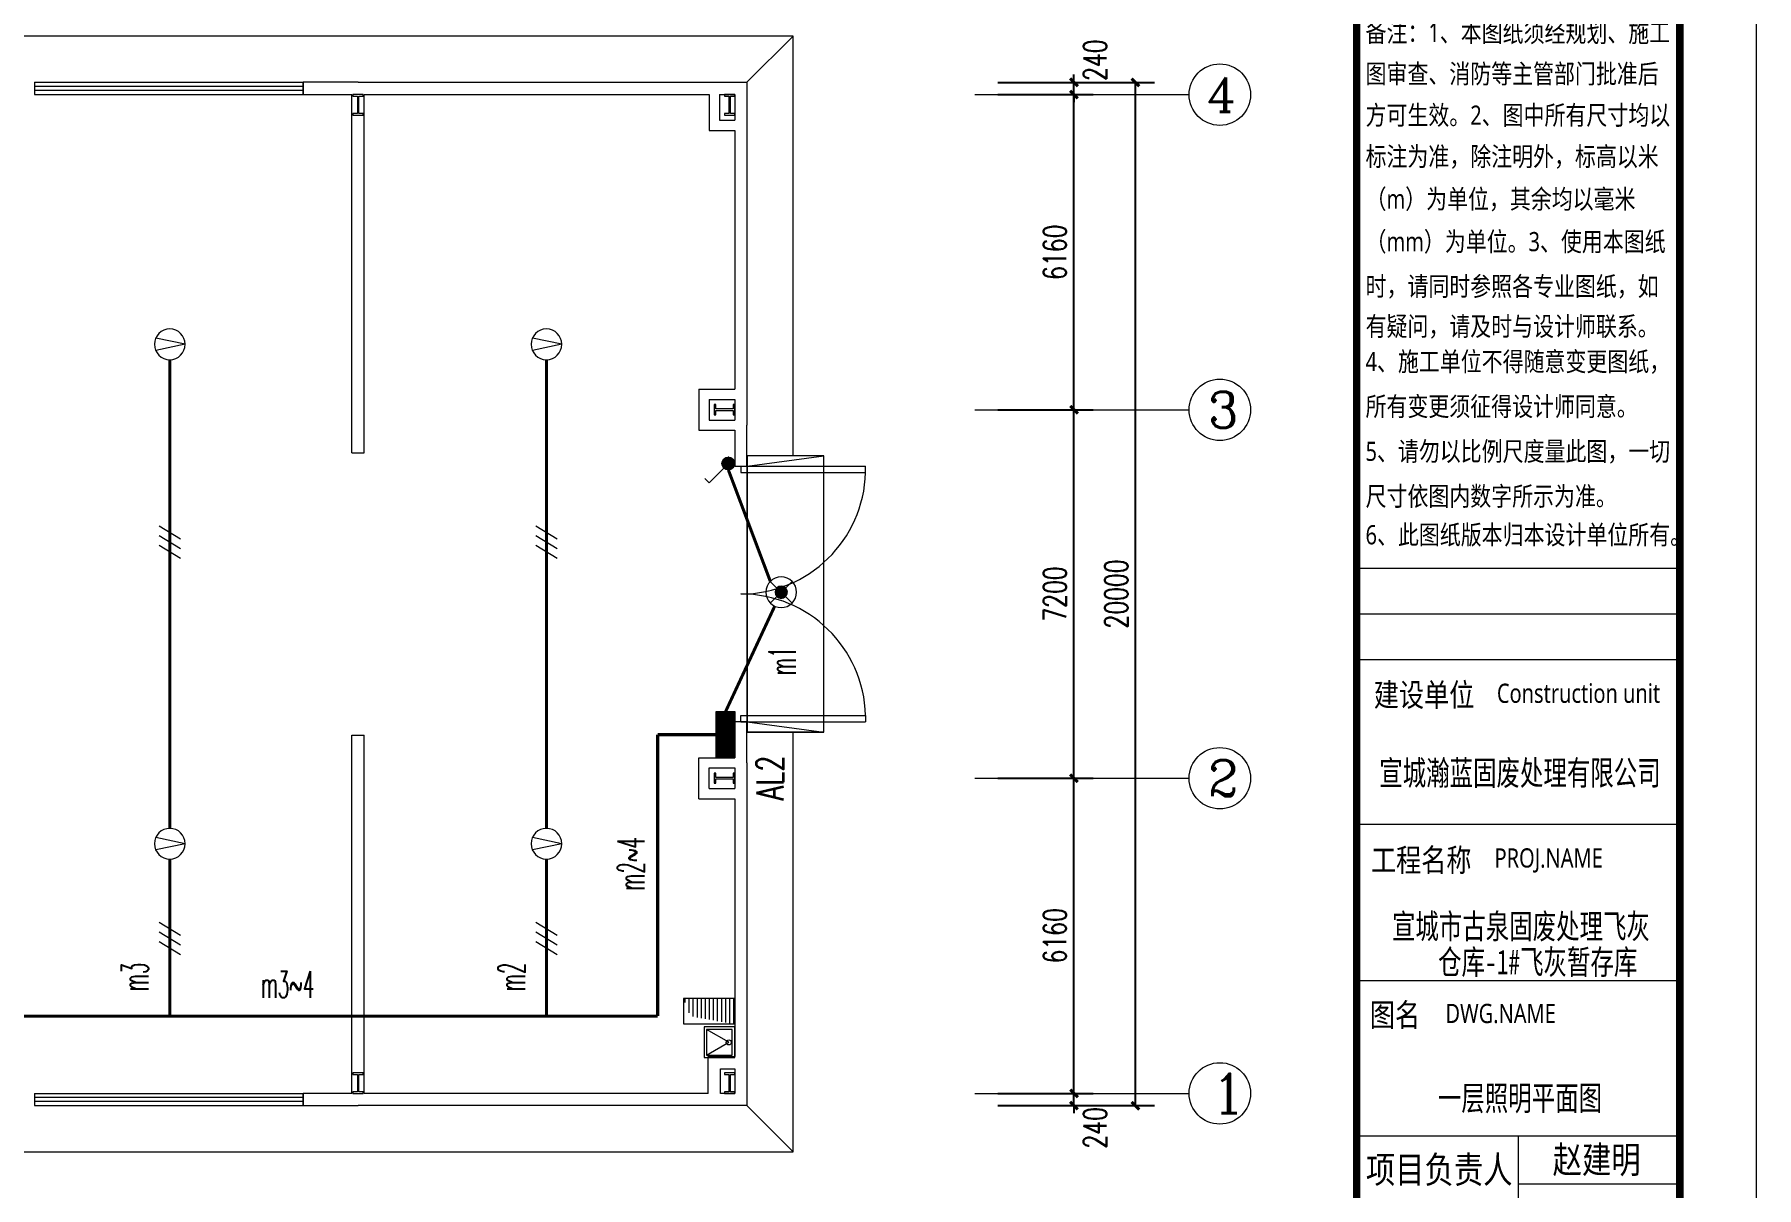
# Model space of a CAD drawing. Header units: inches. Extents: x -3272461 to -2504170, y 403793 to 1071042.
# Drawn here: x -2974356 to -2940702, y 730795 to 753332 of the extents above; entities that cross this region are included whole.
import ezdxf
from ezdxf.enums import TextEntityAlignment as Align

# ---------------------------------------------------------------- set-up
doc = ezdxf.new("R2010")
doc.units = ezdxf.units.IN
doc.header["$LTSCALE"] = 1000
doc.header["$MEASUREMENT"] = 0
doc.header["$PDSIZE"] = -5
doc.layers.get('0').update_dxf_attribs({"lineweight": 18})
for name, color, linetype, lineweight in [('0-TK', 4, 'Continuous', 18), ('AXIS', 30, 'Continuous', 18), ('DIM-照明', 7, 'Continuous', 18), ('EQUIP-照明', 3, 'Continuous', 18), ('EQUIP-箱柜', 3, 'Continuous', 18), ('jc', 8, 'Continuous', 18), ('PUB_TITLE', 153, 'Continuous', 18), ('TEL_TEXT', 7, 'Continuous', 18), ('WIRE-照明', 1, 'Continuous', 18), ('图签文字', 4, 'Continuous', 18)]:
    doc.layers.add(name, color=color, linetype=linetype, lineweight=lineweight)
doc.styles.add('-黑体', font='', dxfattribs={"width": 0.7})
doc.styles.add('_TCH_AXIS', font='complex.shx', dxfattribs={"bigfont": 'gbcbig.shx'})
doc.styles.add('_TCH_DIM', font='simplex.shx', dxfattribs={"width": 0.7, "bigfont": 'gbcbig.shx'})
doc.styles.add('_TCH_DIM_T3', font='simplex.shx', dxfattribs={"width": 0.705882, "bigfont": 'gbcbig.shx'})
doc.styles.add('_TCH_LABEL', font='complex.shx', dxfattribs={"bigfont": 'gbcbig.shx'})
doc.styles.add('_TEL_DIM', font='simplex.shx', dxfattribs={"width": 0.8, "bigfont": 'hztxt.shx'})
doc.styles.get("Standard").update_dxf_attribs({"font": 'gbenor.shx', "bigfont": 'gbcbig.shx'})
doc.styles.add('建筑图签-黑', font='', dxfattribs={"width": 0.7})
doc.styles.get('-黑体').set_extended_font_data('微软雅黑')
doc.styles.get('建筑图签-黑').set_extended_font_data('黑体')
doc.dimstyles.new('_TCH_ARCH&&150', dxfattribs={"dimtxt": 446.25, "dimasz": 150, "dimexe": 375, "dimexo": 450, "dimgap": 150, "dimtad": 1, "dimdec": 0, "dimzin": 0, "dimdsep": 46, "dimtxsty": '_TCH_DIM_T3', "dimblk": 'ARCHTICK', "dimcen": 0.09, "dimdle": 300, "dimclrt": 7, "dimazin": 2, "dimtfac": 1, "dimtdec": 0, "dimtix": 1, "dimtmove": 2, "dimatfit": 3, "dimfxl": 1, "dimtolj": 1, "dimarcsym": 0})

# ---------------------------------------------------------------- blocks, each defined once
blk = doc.blocks.new('_ArchTick_0')
at = {"color": 0, "linetype": 'ByBlock'}
blk.add_lwpolyline([(-0.5, -0.5, 0.4, 0.4, 0), (0.5, 0.5, 0.4, 0.4, 0)], format="xyseb", dxfattribs=at)
blk = doc.blocks.new('*X192')
at = {"layer": 'AXIS', "color": 0, "lineweight": -2}
for p, q in [((-2955080, 752396), (-2952466, 752396)), ((-2952841, 732396), (-2952841, 752396)), ((-2955080, 732396), (-2952466, 732396))]:
    blk.add_line(p, q, dxfattribs=at)
at = {"layer": 'AXIS', "color": 0, "lineweight": -2, "xscale": 150, "yscale": 150, "zscale": 150}
for p, rotation in [((-2952841, 752396), 90), ((-2952841, 732396), 270)]:
    blk.add_blockref('_ArchTick_0', p, dxfattribs=dict(at, rotation=rotation))
at = {"layer": 'AXIS', "color": 7, "insert": (-2953214, 742396), "char_height": 446.2, "width": 2115, "attachment_point": 5, "rotation": 90, "style": '_TCH_DIM_T3'}
blk.add_mtext('20000', dxfattribs=at)
blk = doc.blocks.new('_ARCHTICK')
at = {"color": 0, "linetype": 'ByBlock', "const_width": 0.4}
blk.add_lwpolyline([(-0.5, -0.5), (0.5, 0.5)], dxfattribs=at)
blk = doc.blocks.new('*X193')
at = {"layer": 'AXIS', "color": 0, "lineweight": -2}
for p, q in [((-2954041, 732636), (-2954041, 732786)), ((-2955530, 732636), (-2953666, 732636)), ((-2955530, 732396), (-2953666, 732396)), ((-2954041, 732396), (-2954041, 732636)), ((-2954041, 732396), (-2954041, 732246))]:
    blk.add_line(p, q, dxfattribs=at)
at = {"layer": 'AXIS', "color": 0, "lineweight": -2, "xscale": 150, "yscale": 150, "zscale": 150}
for p, rotation in [((-2954041, 732636), 270), ((-2954041, 732396), 90)]:
    blk.add_blockref('_ArchTick_0', p, dxfattribs=dict(at, rotation=rotation))
at = {"layer": 'AXIS', "color": 7, "insert": (-2953629, 731962), "char_height": 446.2, "width": 1215, "attachment_point": 5, "rotation": 90, "style": '_TCH_DIM_T3'}
blk.add_mtext('240', dxfattribs=at)
blk = doc.blocks.new('*X194')
at = {"layer": 'AXIS', "color": 0, "lineweight": -2}
for p, q in [((-2955530, 738796), (-2953666, 738796)), ((-2954041, 732636), (-2954041, 738796)), ((-2955530, 732636), (-2953666, 732636))]:
    blk.add_line(p, q, dxfattribs=at)
at = {"layer": 'AXIS', "color": 0, "lineweight": -2, "xscale": 150, "yscale": 150, "zscale": 150}
for p, rotation in [((-2954041, 738796), 90), ((-2954041, 732636), 270)]:
    blk.add_blockref('_ArchTick_0', p, dxfattribs=dict(at, rotation=rotation))
at = {"layer": 'AXIS', "color": 7, "insert": (-2954414, 735716), "char_height": 446.2, "width": 1530, "attachment_point": 5, "rotation": 90, "style": '_TCH_DIM_T3'}
blk.add_mtext('6160', dxfattribs=at)
blk = doc.blocks.new('*X195')
at = {"layer": 'AXIS', "color": 0, "lineweight": -2}
for p, q in [((-2955530, 745996), (-2953666, 745996)), ((-2954041, 738796), (-2954041, 745996)), ((-2955530, 738796), (-2953666, 738796))]:
    blk.add_line(p, q, dxfattribs=at)
at = {"layer": 'AXIS', "color": 0, "lineweight": -2, "xscale": 150, "yscale": 150, "zscale": 150}
for p, rotation in [((-2954041, 745996), 90), ((-2954041, 738796), 270)]:
    blk.add_blockref('_ArchTick_0', p, dxfattribs=dict(at, rotation=rotation))
at = {"layer": 'AXIS', "color": 7, "insert": (-2954414, 742396), "char_height": 446.2, "width": 1665, "attachment_point": 5, "rotation": 90, "style": '_TCH_DIM_T3'}
blk.add_mtext('7200', dxfattribs=at)
blk = doc.blocks.new('*X196')
at = {"layer": 'AXIS', "color": 0, "lineweight": -2}
for p, q in [((-2955530, 752156), (-2953666, 752156)), ((-2954041, 745996), (-2954041, 752156)), ((-2955530, 745996), (-2953666, 745996))]:
    blk.add_line(p, q, dxfattribs=at)
at = {"layer": 'AXIS', "color": 0, "lineweight": -2, "xscale": 150, "yscale": 150, "zscale": 150}
for p, rotation in [((-2954041, 752156), 90), ((-2954041, 745996), 270)]:
    blk.add_blockref('_ArchTick_0', p, dxfattribs=dict(at, rotation=rotation))
at = {"layer": 'AXIS', "color": 7, "insert": (-2954414, 749076), "char_height": 446.2, "width": 1530, "attachment_point": 5, "rotation": 90, "style": '_TCH_DIM_T3'}
blk.add_mtext('6160', dxfattribs=at)
blk = doc.blocks.new('*X197')
at = {"layer": 'AXIS', "color": 0, "lineweight": -2}
for p, q in [((-2954041, 752396), (-2954041, 752546)), ((-2955530, 752396), (-2953666, 752396)), ((-2954041, 752156), (-2954041, 752396)), ((-2955530, 752156), (-2953666, 752156)), ((-2954041, 752156), (-2954041, 752006))]:
    blk.add_line(p, q, dxfattribs=at)
at = {"layer": 'AXIS', "color": 0, "lineweight": -2, "xscale": 150, "yscale": 150, "zscale": 150}
for p, rotation in [((-2954041, 752396), 270), ((-2954041, 752156), 90)]:
    blk.add_blockref('_ArchTick_0', p, dxfattribs=dict(at, rotation=rotation))
at = {"layer": 'AXIS', "color": 7, "insert": (-2953629, 752829), "char_height": 446.2, "width": 1215, "attachment_point": 5, "rotation": 90, "style": '_TCH_DIM_T3'}
blk.add_mtext('240', dxfattribs=at)
blk = doc.blocks.new('*X265')
at = {"color": 0}
for p, q in [((-250, 33), (-83, 200)), ((-250, 68), (-118, 200)), ((-250, 104), (-154, 200)), ((-250, 139), (-189, 200)), ((-250, 174), (-224, 200)), ((-247, 0), (-47, 200)), ((-212, 0), (-12, 200)), ((-177, 0), (23, 200)), ((-141, 0), (59, 200)), ((-106, 0), (94, 200)), ((-71, 0), (129, 200)), ((-35, 0), (165, 200)), ((0, 0), (200, 200)), ((35, 0), (235, 200)), ((71, 0), (250, 179)), ((106, 0), (250, 144)), ((141, 0), (250, 109)), ((177, 0), (250, 73)), ((212, 0), (250, 38)), ((247, 0), (250, 3))]:
    blk.add_line(p, q, dxfattribs=at)
blk = doc.blocks.new('$equip$00001421')
for p, q in [((0.75, 0.6), (-0.75, 0.6)), ((-0.75, 0.6), (-0.75, 0)), ((0.75, 0), (0.75, 0.6)), ((-0.75, 0), (0.75, 0))]:
    blk.add_line(p, q)
blk.add_lwpolyline([(-0.75, 0.3, 0.6, 0.6, 0), (0.75, 0.3, 0.6, 0.6, 0)], format="xyseb")
for p in [(0, 0.6), (-0.75, 0.3), (0, 0), (0.75, 0.3)]:
    blk.add_point(p)
at = {"xscale": 0.00300000000061118, "yscale": 0.00300000000061118, "zscale": 0.00300000000061118}
blk.add_blockref('*X265', (0, 0), dxfattribs=at)
at = {"style": '_TCH_LABEL', "flags": 1}
blk.add_attdef('A', (0, 0), '', height=0.00002, dxfattribs=at)
blk = doc.blocks.new('$equip$00001149')
for points in [[(-0.173, 0.1), (0.173, 0.1), (0.2, 0), (-0.2, 0)], [(-0.173, -0.1), (0.173, -0.1), (0.2, 0), (-0.2, 0)], [(-0.1, 0.173), (0.1, 0.173), (0.173, 0.1), (-0.173, 0.1)], [(0, 0.2), (-0.1, 0.173), (0.1, 0.173)], [(-0.1, -0.173), (0.1, -0.173), (0.173, -0.1), (-0.173, -0.1)], [(0, -0.2), (-0.1, -0.173), (0.1, -0.173)]]:
    blk.add_hatch(color=256).paths.add_polyline_path(points, flags=0)
for p, q in [((-0.354, 0.354), (0.354, -0.354)), ((0.354, 0.354), (-0.354, -0.354))]:
    blk.add_line(p, q)
for radius in [0.5, 0.2]:
    blk.add_circle((0, 0), radius)
at = {"flags": 1}
blk.add_attdef('A', (0, 0), '', height=0.00002, dxfattribs=at)
blk = doc.blocks.new('$equip$00001962')
for points in [[(-0.18, 0.313), (0.18, 0.313), (0.208, 0.208), (-0.208, 0.208)], [(-0.18, 0.104), (0.18, 0.104), (0.208, 0.208), (-0.208, 0.208)], [(-0.104, 0.389), (0.104, 0.389), (0.18, 0.313), (-0.18, 0.313)], [(-0.104, 0.028), (0.104, 0.028), (0.18, 0.104), (-0.18, 0.104)], [(0, 0.417), (-0.104, 0.389), (0.104, 0.389)], [(0, 0), (-0.104, 0.028), (0.104, 0.028)]]:
    blk.add_hatch(color=256).paths.add_polyline_path(points, flags=0)
for p, q in [((0.147, 0.356), (0.625, 0.833)), ((0.625, 0.833), (0.766, 0.692))]:
    blk.add_line(p, q)
blk.add_circle((0, 0.208), 0.208)
for p in [(-0.208, 0.208), (0, 0.417), (0, 0), (0.208, 0.208)]:
    blk.add_point(p)
at = {"layer": 'TEL_TEXT', "style": '_TEL_DIM', "flags": 1}
blk.add_attdef('A', text='', height=0.00002, dxfattribs=at).set_placement((0, 0), align=Align.MIDDLE_CENTER)
blk = doc.blocks.new('$equip$00001177')
for q in [(-0.203, -0.457), (0.203, -0.457)]:
    blk.add_line((0, 0.5), q)
blk.add_circle((0, 0), 0.5)
at = {"style": '_TCH_LABEL', "flags": 1}
blk.add_attdef('A', (0, 0), '', height=0.00002, dxfattribs=at)
blk = doc.blocks.new('$TELECSYS$00000097')
for p, q in [((-0.2, 0.4), (-1, -0.4)), ((0.4, 0.4), (-0.4, -0.4)), ((1, 0.4), (0.2, -0.4))]:
    blk.add_line(p, q)
at = {"width": 0.8}
blk.add_attdef('N', text='', height=1, dxfattribs=at).set_placement((-0.017, 1.056), align=Align.MIDDLE_CENTER)
blk = doc.blocks.new('$TelecSys$00000154')
blk.add_blockref('$TELECSYS$00000097', (0, 0))
at = {"style": '_TEL_DIM', "width": 0.7}
blk.add_attdef('N', text='', height=0.875, dxfattribs=at).set_placement((-0.015, 0.924), align=Align.MIDDLE_CENTER)
blk = doc.blocks.new('$WINLIB2D$00000001')
at = {"color": 0}
for points in [[(-0.5, 0.5), (-0.5, -0.5)], [(-0.5, 0.5), (0.5, 0.5)], [(0.5, -0.5), (0.5, 0.5)], [(0.5, 0.1667), (-0.5, 0.1667)], [(0.5, -0.1667), (-0.5, -0.1667)], [(-0.5, -0.5), (0.5, -0.5)]]:
    blk.add_lwpolyline(points, dxfattribs=at)
blk = doc.blocks.new('$DorLib2D$00000002')
for p, q in [((-0.5, 0), (-0.5, 0.4875)), ((-0.475, 0.4875), (-0.5, 0.4875)), ((-0.475, 0), (-0.475, 0.4875)), ((0.475, 0), (0.475, 0.4875)), ((0.475, 0.4875), (0.5, 0.4875)), ((0.5, 0), (0.5, 0.4875)), ((-0.5, 0), (-0.475, 0)), ((0.5, 0), (0.475, 0))]:
    blk.add_line(p, q)
at = {"lineweight": 13}
for centre, start, end in [((-0.4875, 0), 0, 88.53072), ((0.4875, 0), 91.46928, 180)]:
    blk.add_arc(centre, 0.4875, start, end, dxfattribs=at)

msp = doc.modelspace()

# ---------------------------------------------------------------- hatches: boundary and pattern name
at = {"layer": 'jc'}
h = msp.add_hatch(dxfattribs=at)
h.set_pattern_fill('ANSI31', color=256, style=0, pattern_type=0)
h.set_pattern_definition([(270, (0, 0), (79.375, -5e-14), [])])
h.paths.add_polyline_path([(-2960680.9, 734492), (-2960680.9, 733992), (-2961534.4, 734144.9), (-2961670.9, 734492)], flags=0)

# ---------------------------------------------------------------- linework, layer by layer
at = {"layer": '0-TK'}
for p, q in [((-2948516.4, 742901.6), (-2942202.2, 742901.6)), ((-2948516.4, 742007.5), (-2942202.2, 742007.5)), ((-2948516.4, 741113.4), (-2942202.2, 741113.4)), ((-2948516.4, 737894.6), (-2942202.2, 737894.6)), ((-2948516.4, 734841.4), (-2942202.2, 734841.4))]:
    msp.add_line(p, q, dxfattribs=at)
msp.add_lwpolyline([(-2948516.4, 712630.6, 144, 144, 0), (-2948516.4, 772630.6, 144, 144, 0)], format="xyseb", dxfattribs=at)
at = {"layer": 'AXIS'}
for p, q in [((-2955980.4, 752155.6), (-2951791.3, 752155.6)), ((-2955980.4, 745995.6), (-2951791.3, 745995.6)), ((-2955980.4, 738795.6), (-2951791.3, 738795.6)), ((-2955980.4, 732635.6), (-2951791.3, 732635.6))]:
    msp.add_line(p, q, dxfattribs=at)
for centre in [(-2951191.3, 752155.6), (-2951191.3, 745995.6), (-2951191.3, 738795.6), (-2951191.3, 732635.6)]:
    msp.add_circle(centre, 600, dxfattribs=at)
at = {"layer": 'jc'}
for p, q in [((-2968030.9, 752396.3), (-2969106.2, 752396.3)), ((-2969106.2, 752396.3), (-2969106.2, 752156.3)), ((-2968030.9, 752396.3), (-2961071.5, 752396.3)), ((-2961071.5, 752396.3), (-2960431.5, 752396.3)), ((-2960431.5, 752396.3), (-2960431.5, 751556.9)), ((-2969106.2, 752156.3), (-2968150.9, 752156.3)), ((-2968150.9, 745156.3), (-2968150.9, 752156.3)), ((-2967930.9, 752155.6), (-2968130.9, 752155.6)), ((-2968130.9, 752155.6), (-2968130.9, 752125.6)), ((-2968130.9, 752125.6), (-2968045.9, 752125.6)), ((-2968045.9, 752125.6), (-2968045.9, 751785.6)), ((-2968015.9, 751785.6), (-2968015.9, 752125.6)), ((-2968015.9, 752125.6), (-2967930.9, 752125.6)), ((-2967930.9, 752125.6), (-2967930.9, 752155.6)), ((-2967910.9, 745156.3), (-2967910.9, 752156.3)), ((-2967910.9, 752156.3), (-2961171.5, 752156.3)), ((-2961171.5, 752156.3), (-2961171.5, 751456.9)), ((-2960971.5, 752156.3), (-2960971.5, 751656.9)), ((-2960971.5, 752156.3), (-2960671.5, 752156.3)), ((-2960671.5, 752156.3), (-2960871.5, 752156.3)), ((-2960871.5, 752156.3), (-2960871.5, 752126.3)), ((-2960871.5, 752126.3), (-2960786.5, 752126.3)), ((-2960786.5, 752126.3), (-2960786.5, 751786.3)), ((-2960756.5, 751786.3), (-2960756.5, 752126.3)), ((-2960756.5, 752126.3), (-2960671.5, 752126.3)), ((-2960671.5, 752156.3), (-2960671.5, 751656.9)), ((-2960671.5, 752126.3), (-2960671.5, 752156.3)), ((-2968045.9, 751785.6), (-2968130.9, 751785.6)), ((-2968130.9, 751785.6), (-2968130.9, 751755.6)), ((-2968130.9, 751755.6), (-2967930.9, 751755.6)), ((-2967930.9, 751785.6), (-2968015.9, 751785.6)), ((-2967930.9, 751755.6), (-2967930.9, 751785.6)), ((-2960971.5, 751656.9), (-2960671.5, 751656.9)), ((-2960786.5, 751786.3), (-2960871.5, 751786.3)), ((-2960871.5, 751786.3), (-2960871.5, 751756.3)), ((-2960871.5, 751756.3), (-2960671.5, 751756.3)), ((-2960671.5, 751786.3), (-2960756.5, 751786.3)), ((-2960671.5, 751756.3), (-2960671.5, 751786.3)), ((-2960431.5, 751556.9), (-2960431.5, 746297.5)), ((-2961171.5, 751456.9), (-2960671.5, 751456.9)), ((-2960671.5, 751456.9), (-2960671.5, 746397.5)), ((-2961371.5, 746397.5), (-2960671.5, 746397.5)), ((-2961371.5, 746397.5), (-2961371.5, 745596.2)), ((-2961171.5, 746197.5), (-2960671.5, 746197.5)), ((-2961171.5, 746197.5), (-2961171.5, 745796.2)), ((-2960671.5, 746197.5), (-2960671.5, 745796.2)), ((-2960431.5, 746297.5), (-2960431.5, 745696.2)), ((-2961171.5, 745796.2), (-2960671.5, 745796.2)), ((-2961041.5, 746097.1), (-2961071.5, 746097.1)), ((-2961071.5, 746097.1), (-2961071.5, 745897.1)), ((-2961071.5, 745897.1), (-2961041.5, 745897.1)), ((-2961041.5, 746012.1), (-2961041.5, 746097.1)), ((-2960701.5, 746012.1), (-2961041.5, 746012.1)), ((-2961041.5, 745897.1), (-2961041.5, 745982.1)), ((-2961041.5, 745982.1), (-2960701.5, 745982.1)), ((-2960671.5, 746097.1), (-2960701.5, 746097.1)), ((-2960701.5, 746097.1), (-2960701.5, 746012.1)), ((-2960701.5, 745982.1), (-2960701.5, 745897.1)), ((-2960701.5, 745897.1), (-2960671.5, 745897.1)), ((-2960671.5, 745897.1), (-2960671.5, 746097.1)), ((-2961371.5, 745596.2), (-2960671.5, 745596.2)), ((-2960671.5, 745596.2), (-2960671.5, 744896.3)), ((-2960431.5, 744896.3), (-2960431.5, 745696.2)), ((-2968150.9, 745156.3), (-2967910.9, 745156.3)), ((-2960671.5, 744896.3), (-2960431.5, 744896.3)), ((-2960431.5, 744896.3), (-2960431.5, 739896.3)), ((-2960431.5, 739896.3), (-2960671.5, 739896.3)), ((-2960671.5, 739896.3), (-2960671.5, 739196.3)), ((-2960431.5, 739096.3), (-2960431.5, 739896.3)), ((-2968150.9, 732636.3), (-2968150.9, 739636.3)), ((-2968150.9, 739636.3), (-2967910.9, 739636.3)), ((-2967910.9, 732636.3), (-2967910.9, 739636.3)), ((-2961371.5, 739196.3), (-2960671.5, 739196.3)), ((-2961371.5, 738395), (-2961371.5, 739196.3)), ((-2960431.5, 739096.3), (-2960431.5, 738495)), ((-2961171.5, 738996.3), (-2960671.5, 738996.3)), ((-2961171.5, 738595), (-2961171.5, 738996.3)), ((-2961071.5, 738896.3), (-2961071.5, 738696.3)), ((-2961041.5, 738896.3), (-2961071.5, 738896.3)), ((-2961041.5, 738811.3), (-2961041.5, 738896.3)), ((-2960701.5, 738811.3), (-2961041.5, 738811.3)), ((-2961041.5, 738696.3), (-2961041.5, 738781.3)), ((-2961041.5, 738781.3), (-2960701.5, 738781.3)), ((-2960671.5, 738896.3), (-2960701.5, 738896.3)), ((-2960701.5, 738896.3), (-2960701.5, 738811.3)), ((-2960701.5, 738781.3), (-2960701.5, 738696.3)), ((-2960671.5, 738996.3), (-2960671.5, 738595)), ((-2960671.5, 738696.3), (-2960671.5, 738896.3)), ((-2961371.5, 738395), (-2960671.5, 738395)), ((-2961171.5, 738595), (-2960671.5, 738595)), ((-2961071.5, 738696.3), (-2961041.5, 738696.3)), ((-2960701.5, 738696.3), (-2960671.5, 738696.3)), ((-2960671.5, 738395), (-2960671.5, 733355.6)), ((-2960431.5, 738495), (-2960431.5, 733235.6)), ((-2961191.5, 732636.3), (-2961191.5, 733355.6)), ((-2961191.5, 733355.6), (-2960671.5, 733355.6)), ((-2967930.9, 733035.6), (-2968130.9, 733035.6)), ((-2968130.9, 733035.6), (-2968130.9, 733005.6)), ((-2968130.9, 733005.6), (-2968045.9, 733005.6)), ((-2968045.9, 733005.6), (-2968045.9, 732665.6)), ((-2968015.9, 732665.6), (-2968015.9, 733005.6)), ((-2968015.9, 733005.6), (-2967930.9, 733005.6)), ((-2967930.9, 733005.6), (-2967930.9, 733035.6)), ((-2960951.5, 732636.3), (-2960951.5, 733115.6)), ((-2960951.5, 733115.6), (-2960671.5, 733115.6)), ((-2960671.5, 733036.3), (-2960871.5, 733036.3)), ((-2960871.5, 733036.3), (-2960871.5, 733006.3)), ((-2960871.5, 733006.3), (-2960786.5, 733006.3)), ((-2960786.5, 733006.3), (-2960786.5, 732666.3)), ((-2960756.5, 732666.3), (-2960756.5, 733006.3)), ((-2960756.5, 733006.3), (-2960671.5, 733006.3)), ((-2960671.5, 733115.6), (-2960671.5, 732636.3)), ((-2960671.5, 733006.3), (-2960671.5, 733036.3)), ((-2960431.5, 733235.6), (-2960431.5, 732396.3)), ((-2968045.9, 732665.6), (-2968130.9, 732665.6)), ((-2968130.9, 732665.6), (-2968130.9, 732635.6)), ((-2967930.9, 732665.6), (-2968015.9, 732665.6)), ((-2967930.9, 732635.6), (-2967930.9, 732665.6)), ((-2960786.5, 732666.3), (-2960871.5, 732666.3)), ((-2960871.5, 732666.3), (-2960871.5, 732636.3)), ((-2960671.5, 732666.3), (-2960756.5, 732666.3)), ((-2960671.5, 732636.3), (-2960671.5, 732666.3)), ((-2968150.9, 732636.3), (-2969106.2, 732636.3)), ((-2969106.2, 732636.3), (-2969106.2, 732396.3)), ((-2969106.2, 732396.3), (-2968030.9, 732396.3)), ((-2968130.9, 732635.6), (-2967930.9, 732635.6)), ((-2961071.5, 732396.3), (-2968030.9, 732396.3)), ((-2961191.5, 732636.3), (-2967910.9, 732636.3)), ((-2960431.5, 732396.3), (-2961071.5, 732396.3)), ((-2960671.5, 732636.3), (-2960951.5, 732636.3)), ((-2960871.5, 732636.3), (-2960671.5, 732636.3))]:
    msp.add_line(p, q, dxfattribs=at)
for points in [[(-2959531.5, 745096.3), (-2959530.9, 753296.3), (-3013331.5, 753296.3), (-3013331.5, 745096.3)], [(-2959530.9, 753296.3), (-2960431.5, 752396.3)], [(-3013331.5, 739696.3), (-3013331.5, 731496.3), (-2959531.5, 731496.3), (-2959531.5, 739696.3)], [(-2961220.9, 733385.6), (-2960787.6, 733635.6), (-2961220.9, 733885.6)], [(-2959531.5, 731496.3), (-2960431.5, 732396.3)]]:
    msp.add_lwpolyline(points, dxfattribs=at)
for points in [[(-2958930.9, 745096.3), (-2960430.9, 745096.3), (-2960430.9, 744896.3)], [(-2958930.9, 739696.3), (-2958930.9, 745096.3), (-2960430.9, 745096.3), (-2960430.9, 739696.3)], [(-2958930.9, 739696.3), (-2960430.9, 739696.3), (-2960430.9, 739896.3)], [(-2961670.9, 733992), (-2960680.9, 733992), (-2960680.9, 734492), (-2961670.9, 734492)], [(-2960670.9, 733335.6), (-2960670.9, 733935.6), (-2961270.9, 733935.6), (-2961270.9, 733335.6)], [(-2960720.9, 733385.6), (-2960720.9, 733885.6), (-2961220.9, 733885.6), (-2961220.9, 733385.6)]]:
    msp.add_lwpolyline(points, close=True, dxfattribs=at)
msp.add_circle((-2960787.6, 733632.3), 50, dxfattribs=at)
at = {"layer": 'PUB_TITLE'}
for p, q in [((-2948516.4, 731806.8), (-2942202.2, 731806.8)), ((-2948516.4, 731806.8), (-2942202.2, 731806.8)), ((-2948516.4, 731806.8), (-2942202.2, 731806.8)), ((-2945359.3, 731806.8), (-2945359.3, 712630.6)), ((-2945359.3, 730866.6), (-2942202.2, 730866.6))]:
    msp.add_line(p, q, dxfattribs=at)
msp.add_lwpolyline([(-2940702.2, 711130.6), (-2940702.2, 774130.6), (-3029802.2, 774130.6), (-3029802.2, 711130.6)], close=True, dxfattribs=at)
msp.add_lwpolyline([(-2942202.2, 712630.6, 150, 150, 0), (-2942202.2, 772630.6, 150, 150, 0), (-3026052.2, 772630.6, 150, 150, 0), (-3026052.2, 712630.6, 150, 150, 0)], format="xyseb", close=True, dxfattribs=at)
at = {"layer": 'WIRE-照明', "linetype": 'Continuous'}
for points in [[(-2971710.9, 746975.6, 60, 60, 0), (-2971710.9, 737815.6, 60, 60, 0)], [(-2964350.9, 746975.6, 60, 60, 0), (-2964350.9, 737815.6, 60, 60, 0)], [(-2960795.3, 744821.1, 60, 60, 0), (-2959975.1, 742642.7, 60, 60, 0)], [(-2960850.3, 740096.3, 60, 60, 0), (-2959889.6, 742158.6, 60, 60, 0)], [(-2962177.4, 734146.1, 60, 60, 0), (-2962177.4, 739646.3, 60, 60, 0)], [(-2962177.4, 739646.3, 60, 60, 0), (-2961030.3, 739646.3, 60, 60, 0)], [(-2971710.9, 737215.6, 60, 60, 0), (-2971710.9, 734146.1, 60, 60, 0)], [(-2964350.9, 737215.6, 60, 60, 0), (-2964350.9, 734146.1, 60, 60, 0)], [(-2979070.9, 734146.1, 60, 60, 0), (-2962177.4, 734146.1, 60, 60, 0)]]:
    msp.add_lwpolyline(points, format="xyseb", dxfattribs=at)

# ---------------------------------------------------------------- block references
at = {"layer": 'DIM-照明', "xscale": 315, "yscale": 525, "zscale": 315, "rotation": 270}
for p in [(-2971710.9, 743405.3), (-2964350.9, 743405.3), (-2971710.9, 735659.8), (-2964350.9, 735659.8)]:
    msp.add_blockref('$TelecSys$00000154', p, dxfattribs=at)
at = {"layer": 'EQUIP-照明', "yscale": 599.9999999999998}
for name, p, xscale, zscale, rotation in [('$equip$00001177', (-2971710.9, 747275.6), -599.9999999999998, 599.9999999999995, 270), ('$equip$00001177', (-2964350.9, 747275.6), -599.9999999999998, 599.9999999999995, 270), ('$equip$00001962', (-2960795.3, 745071.1), 599.9999999999998, 599.9999999999998, 180), ('$equip$00001177', (-2971710.9, 737515.6), -599.9999999999998, 599.9999999999995, 270), ('$equip$00001177', (-2964350.9, 737515.6), -599.9999999999998, 599.9999999999995, 270)]:
    msp.add_blockref(name, p, dxfattribs=dict(at, xscale=xscale, zscale=zscale, rotation=rotation))
at = {"layer": 'EQUIP-照明', "xscale": -599.9999999999998, "yscale": 599.9999999999998, "zscale": 599.9999999999998}
msp.add_blockref('$equip$00001149', (-2959763, 742430.6), dxfattribs=at)
at = {"layer": 'EQUIP-箱柜', "xscale": -599.9999999999998, "yscale": 599.9999999999998, "zscale": 599.9999999999998, "rotation": 90}
msp.add_blockref('$equip$00001421', (-2960671.5, 739646.3), dxfattribs=at)
at = {"layer": 'jc', "xscale": 5250, "yscale": 240, "zscale": 240}
msp.add_blockref('$WINLIB2D$00000001', (-2971731.2, 752276.3), dxfattribs=at)
at = {"layer": 'jc', "zscale": 240}
for name, p, xscale, yscale, rotation in [('$DorLib2D$00000002', (-2960551.5, 742396.3), 5000, 5000, 270), ('$WINLIB2D$00000001', (-2971731.2, 732516.3), -5250, -240, 180)]:
    msp.add_blockref(name, p, dxfattribs=dict(at, xscale=xscale, yscale=yscale, rotation=rotation))

# ---------------------------------------------------------------- texts
at = {"style": '-黑体', "width": 0.8}
for s, height, p in [('备注：1、本图纸须经规划、施工', 375, (-2948343.2, 753370.8)), ('图审查、消防等主管部门批准后', 375, (-2948343.2, 752562.8)), ('方可生效。2、图中所有尺寸均以', 375, (-2948343.2, 751754.7)), ('标注为准，除注明外，标高以米', 375, (-2948343.2, 750946.7)), ('（m）为单位，其余均以毫米', 375, (-2948343.2, 750115)), ('（mm）为单位。3、使用本图纸', 375, (-2948343.2, 749283.2)), ('时，请同时参照各专业图纸，如', 375, (-2948343.2, 748409.8)), ('有疑问，请及时与设计师联系。', 375, (-2948343.2, 747627.3)), ('4、施工单位不得随意变更图纸，', 375, (-2948343.2, 746939.1)), ('所有变更须征得设计师同意。', 375, (-2948343.2, 746061.9)), ('5、请勿以比例尺度量此图，一切', 375, (-2948343.2, 745184.8)), ('尺寸依图内数字所示为准。', 375, (-2948343.2, 744307.6)), ('6、此图纸版本归本设计单位所有。', 375, (-2948343.2, 743553.1)), ('建设单位', 450, (-2948182, 740424.9)), ('工程名称', 450, (-2948237.7, 737195.1)), ('PROJ.NAME', 375, (-2945822.3, 737237.1)), ('图名', 450, (-2948259, 734168.8)), ('DWG.NAME', 375, (-2946781.4, 734198.3)), ('赵建明', 525, (-2944686.4, 731339.7)), ('项目负责人', 525, (-2948336.4, 731144.8))]:
    msp.add_text(s, height=height, dxfattribs=at).set_placement(p, align=Align.MIDDLE_LEFT)
at = {"insert": (-2945776.1, 740453.2), "char_height": 375, "width": 4915.503, "attachment_point": 4, "style": '-黑体'}
msp.add_mtext('{\\W0.8;Construction unit  }', dxfattribs=at)
at = {"layer": 'AXIS', "color": 7, "style": '_TCH_AXIS'}
for s, height, p in [('4', 668.2, (-2951445.8, 751821.5)), ('3', 698.9, (-2951424.2, 745646.2)), ('2', 698.9, (-2951424.2, 738446.2)), ('1', 772.1, (-2951356.7, 732249.6))]:
    msp.add_text(s, height=height, dxfattribs=at).set_placement(p)
at = {"layer": 'TEL_TEXT'}
for s, style, width, p in [('m1', '_TEL_DIM', 0.494118, (-2959478.8, 740812)), ('AL2', '_TCH_DIM', 0.705882, (-2959720.1, 738366.2)), ('m2~4', '_TEL_DIM', 0.494118, (-2962436.4, 736599.9)), ('m3', '_TEL_DIM', 0.494118, (-2972129.1, 734635.1)), ('m2', '_TEL_DIM', 0.494118, (-2964769.1, 734635.1))]:
    msp.add_text(s, height=525, rotation=90, dxfattribs=dict(at, style=style, width=width)).set_placement(p)
at = {"layer": 'TEL_TEXT', "style": '_TEL_DIM', "width": 0.494118}
msp.add_text('m3~4', height=525, dxfattribs=at).set_placement((-2969932.9, 734501.2))
at = {"layer": '图签文字', "color": 1, "style": '建筑图签-黑', "width": 0.7}
for s, p in [('宣城瀚蓝固废处理有限公司', (-2945325.5, 738660.3)), ('宣城市古泉固废处理飞灰', (-2945306.6, 735661))]:
    msp.add_text(s, height=480, dxfattribs=at).set_placement(p, align=Align.CENTER)
at = {"layer": '图签文字', "color": 4, "style": '建筑图签-黑', "width": 0.7}
msp.add_text('一层照明平面图', height=480, dxfattribs=at).set_placement((-2945325.5, 732303.7), align=Align.CENTER)
at = {"layer": '图签文字', "color": 1, "insert": (-2944978.9, 734907.9), "char_height": 480, "width": 6132.944, "attachment_point": 8, "style": '建筑图签-黑'}
msp.add_mtext('仓库-1#飞灰暂存库   ', dxfattribs=at)

# ---------------------------------------------------------------- dimensions: what is measured, and where the dimension line sits
at = {"layer": 'AXIS'}
for base, p1, p2, picture, middle in [((-2954041.3, 752395.6), (-2955980.4, 752155.6), (-2955980.4, 752395.6), '*X197', (-2953628.8, 752829.1)), ((-2954041.3, 732635.6), (-2955980.4, 732395.6), (-2955980.4, 732635.6), '*X193', (-2953628.8, 731962.1))]:
    dim = msp.add_linear_dim(base=base, p1=p1, p2=p2, angle=90, dimstyle='_TCH_ARCH&&150', override={"dimsah": 1, "dimtzin": 0}, dxfattribs=at)
    dim.commit()
    dim.dimension.update_dxf_attribs({"geometry": picture, "text_midpoint": middle, "dimtype": 160})
for base, p1, p2, picture, middle in [((-2954041.3, 752155.6), (-2955980.4, 745995.6), (-2955980.4, 752155.6), '*X196', (-2954414.4, 749075.6)), ((-2952841.3, 752395.6), (-2955530.4, 732395.6), (-2955530.4, 752395.6), '*X192', (-2953214.4, 742395.6)), ((-2954041.3, 745995.6), (-2955980.4, 738795.6), (-2955980.4, 745995.6), '*X195', (-2954414.4, 742395.6)), ((-2954041.3, 738795.6), (-2955980.4, 732635.6), (-2955980.4, 738795.6), '*X194', (-2954414.4, 735715.6))]:
    dim = msp.add_linear_dim(base=base, p1=p1, p2=p2, angle=90, dimstyle='_TCH_ARCH&&150', override={"dimsah": 1, "dimtzin": 0}, dxfattribs=at)
    dim.commit()
    dim.dimension.update_dxf_attribs({"geometry": picture, "text_midpoint": middle})

doc.saveas('drawing.dxf')
